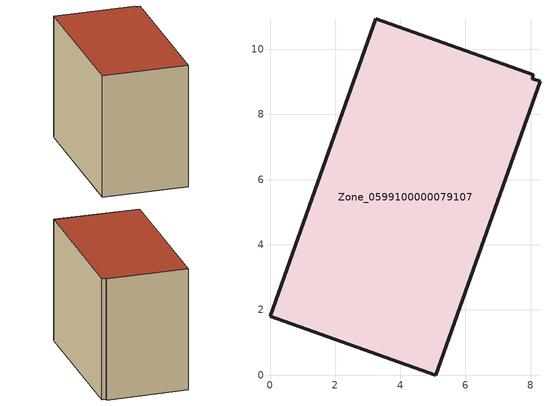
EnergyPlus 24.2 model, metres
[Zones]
Zone_0599100000079107
 floor ground (C_G): 0,1.81 3.25,10.93 8.09,9.22 8.04,9.1 8.29,9.01 5.08,0 z0.43
 wall outside (C_F): 3.25,10.93 0,1.81 5.08,0 8.29,9.01 8.04,9.1 8.09,9.22 3.25,10.93 z0.43:8.29
 roof outside (C_R): 5.08,0 8.29,9.01 8.04,9.1 8.09,9.22 3.25,10.93 0,1.81 z8.29
[BUILDING]
Pand.0599100000079107: North Axis=0; Terrain=City; Loads Convergence Tolerance Value=0.04; Temperature Convergence Tolerance Value=0.4; Solar Distribution=FullExterior; Maximum Number of Warmup Days=25; Minimum Number of Warmup Days=1
[Site:Location]
Rotterdam.The.Hague.AP_ZH_NLD Design_Conditions: Latitude=51.96; Longitude=4.45; Time Zone=1; Elevation=-4.5
[SITE:GROUNDTEMPERATURE:BUILDINGSURFACE]
18, 18, 18, 18, 18, 18, 18, 18, 18, 18, 18, 18
[MATERIAL] Thermal Absorptance=0.9; Solar Absorptance=0.7; Visible Absorptance=0.7
Name | Roughness | Thickness | Conductivity | Density | Specific Heat
G.TI.1975-1991 | MediumSmooth | 0.15 | 0.288461 | 540 | 1210
F.TI.1975-1991 | Rough | 0.3 | 0.230769 | 1920 | 840
R.TI.1975-1991 | MediumRough | 0.2 | 0.153846 | 1500 | 1000
[CONSTRUCTION]
C_G: G.TI.1975-1991
C_F: F.TI.1975-1991
C_R: R.TI.1975-1991
[ZONE]
Zone_0599100000079107: Type=1; Multiplier=1; Ceiling Height=Autocalculate; Volume=Autocalculate; Floor Area=autocalculate; Part of Total Floor Area=Yes
[ZONEINFILTRATION:DESIGNFLOWRATE]
Infil_Zone_0599100000079107: Zone or ZoneList or Space or SpaceList=Zone_0599100000079107; Schedule=AlwaysOn; Design Flow Rate Calculation Method=Flow/Area; Flow Rate per Floor Area=0.003; Constant Term Coefficient=1; Temperature Term Coefficient=0; Velocity Term Coefficient=0; Velocity Squared Term Coefficient=0
[HVACTEMPLATE:ZONE:IDEALLOADSAIRSYSTEM]
Zone_0599100000079107: Maximum Heating Supply Air Temperature=50; Minimum Cooling Supply Air Temperature=13; Maximum Heating Supply Air Humidity Ratio=0.0156; Minimum Cooling Supply Air Humidity Ratio=0.0077; Heating Limit=NoLimit; Cooling Limit=NoLimit; Dehumidification Control Type=ConstantSensibleHeatRatio; Cooling Sensible Heat Ratio=0.7; Dehumidification Setpoint=60; Humidification Control Type=None; Humidification Setpoint=30; Outdoor Air Method=None; Outdoor Air Flow Rate per Person=0.00944; Outdoor Air Flow Rate per Zone Floor Area=0; Outdoor Air Flow Rate per Zone=0; Demand Controlled Ventilation Type=None; Outdoor Air Economizer Type=NoEconomizer; Heat Recovery Type=None; Sensible Heat Recovery Effectiveness=0.7; Latent Heat Recovery Effectiveness=0.65
[ZONECONTROL:THERMOSTAT]
ThermostatControl_Zone_0599100000079107: Zone or ZoneList=Zone_0599100000079107; Control Type Schedule=DualSetpointControlType; Control 1=Thermostat_Zone_0599100000079107; Temperature Difference Between Cutout And Setpoint=0
[THERMOSTATSETPOINT:DUALSETPOINT]
Thermostat_Zone_0599100000079107: Heating Setpoint Temperature Schedule=HeatingSetpoint_Zone_0599100000079107; Cooling Setpoint Temperature Schedule=CoolingSetpoint_Zone_0599100000079107
[SCHEDULE:COMPACT]
HeatingSetpoint_Zone_0599100000079107: Through: 12/31, For: AllDays, Until: 24:00, 21
CoolingSetpoint_Zone_0599100000079107: Through: 12/31, For: AllDays, Until: 24:00, 24
DualSetpointControlType: Through: 12/31, For: AllDays, Until: 24:00, 4
AlwaysOn: Through: 12/31, For: AllDays, Until: 24:00, 1
